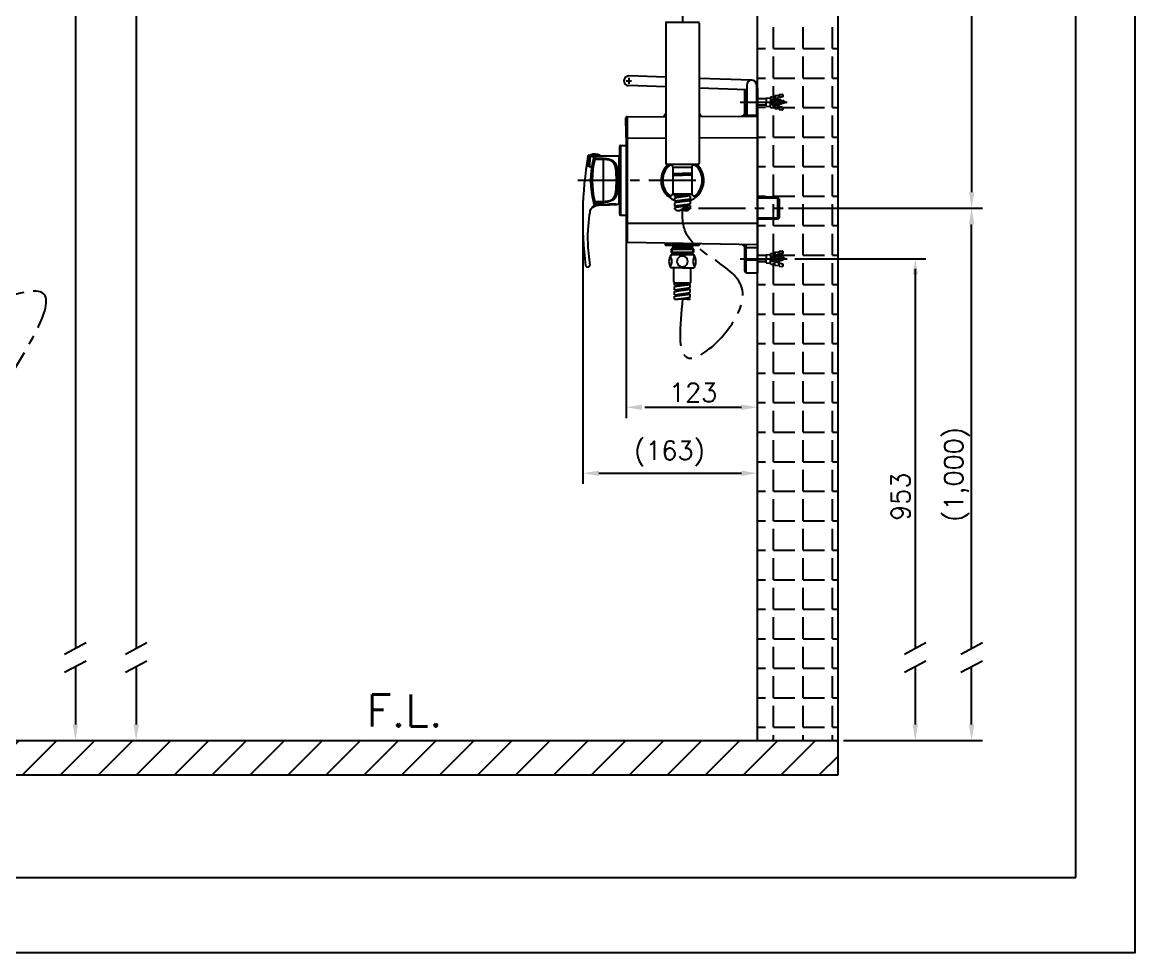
# Model space of a CAD drawing. Extents: x 39521 to 39941, y -9225 to -8631.
# Drawn here: x 39733.7 to 39941.1, y -9225.3 to -9051.8 of the extents above; entities that cross this region are included whole.
import ezdxf

# ---------------------------------------------------------------- set-up
doc = ezdxf.new("R2010")
doc.units = 0
doc.header["$LTSCALE"] = 7
doc.header["$MEASUREMENT"] = 0
doc.linetypes.add('CENTER', pattern=[2, 1.25, -0.25, 0.25, -0.25])
doc.layers.get('0').update_dxf_attribs({"color": 2, "linetype": 'CONTINUOUS'})
for name, color, linetype in [('00_COMPONENTS', 7, 'CONTINUOUS'), ('CL', 1, 'CENTER'), ('D', 2, 'CONTINUOUS'), ('DWG', 7, 'CONTINUOUS'), ('HT', 3, 'CONTINUOUS')]:
    doc.layers.add(name, color=color, linetype=linetype)
doc.styles.add('GHS', font='ROMANS.shx', dxfattribs={"bigfont": 'GHS.shx'})

msp = doc.modelspace()

# ---------------------------------------------------------------- hatches: boundary and pattern name
at = {"layer": 'HT', "ltscale": 0.5}
h = msp.add_hatch(dxfattribs=at)
h.set_pattern_fill('ANSI31', color=256, scale=40, style=0)
h.set_pattern_definition([(45, (39845.6147, -8443.895), (-3.535534, 3.535534), [])])
h.paths.add_polyline_path([(39885.78, -9192.12), (39885.78, -9185.72), (39670.78, -9185.72), (39670.78, -9192.12)])

# ---------------------------------------------------------------- linework, layer by layer
at = {"color": 4}
for p, q in [((39930.1, -9211.28), (39930.1, -8662.28)), ((39555.1, -9211.28), (39930.1, -9211.28))]:
    msp.add_line(p, q, dxfattribs=at)
at = {"color": 7, "linetype": 'Continuous'}
for p, q in [((39853.68, -9051.94), (39853.68, -9078.14)), ((39853.78, -9051.72), (39853.78, -9051.84)), ((39853.78, -9051.84), (39859.78, -9051.84)), ((39859.78, -9051.72), (39859.78, -9051.84)), ((39859.88, -9051.94), (39859.88, -9078.14)), ((39859.68, -9078.34), (39853.88, -9078.34)), ((39854.57, -9078.34), (39854.61, -9078.44)), ((39855, -9078.82), (39858.55, -9078.83)), ((39855, -9078.83), (39858.55, -9078.83)), ((39855, -9078.84), (39855, -9083.8)), ((39858.55, -9078.84), (39858.55, -9083.81)), ((39859, -9078.34), (39858.96, -9078.44)), ((39854.98, -9080.34), (39856.78, -9080.34)), ((39858.55, -9080.34), (39856.78, -9080.34))]:
    msp.add_line(p, q, dxfattribs=at)
for p, q in [((39870.78, -9077.62), (39870.78, -9091.42)), ((39876.58, -9086.52), (39912.69, -9086.52)), ((39910.69, -9168.54), (39910.69, -9089.52)), ((39910.69, -9182.72), (39910.69, -9171.94)), ((39887.28, -9185.72), (39912.69, -9185.72))]:
    msp.add_line(p, q)
at = {"color": 7, "linetype": 'Continuous', "lineweight": -3}
msp.add_line((39854.91, -9095.22), (39854.68, -9095.22), dxfattribs=at)
at = {"color": 7, "linetype": 'Continuous'}
for centre, radius, start, end in [((39853.78, -9051.94), 0.1, 90, 180), ((39859.78, -9051.94), 0.1, 0, 90), ((39856.78, -9081.32), 4, 131.8416, 248.229), ((39856.78, -9081.32), 3.7, 131.3237, 228.6763), ((39853.88, -9078.14), 0.2, 180, 270), ((39854.6, -9078.84), 0.4, 0, 131.3237), ((39856.78, -9081.32), 4, 287.7041, 48.1584), ((39858.95, -9078.84), 0.4, 48.8574, 180), ((39856.78, -9081.32), 3.7, 311.1426, 48.8574), ((39859.68, -9078.14), 0.2, 270, 0), ((39854.6, -9083.8), 0.4, 228.6763, 0), ((39858.95, -9083.81), 0.4, 180, 311.1426)]:
    msp.add_arc(centre, radius, start, end, dxfattribs=at)
for points in [[(39910.19, -9089.52), (39911.19, -9089.52), (39910.69, -9086.52)], [(39910.19, -9182.72), (39911.19, -9182.72), (39910.69, -9185.72)]]:
    msp.add_solid(points)
at = {"layer": '00_COMPONENTS', "color": 7, "linetype": 'Continuous'}
for p, q in [((39868.38, -9068.74), (39868.38, -9064.42)), ((39868.68, -9068.73), (39868.68, -9064.42)), ((39870.78, -9064.12), (39870.58, -9064.12)), ((39870.78, -9064.12), (39870.78, -9098.52)), ((39853.68, -9065.52), (39853.68, -9068.66)), ((39859.88, -9065.52), (39859.88, -9068.66)), ((39868.34, -9066.51), (39868.34, -9066.93)), ((39868.38, -9066.52), (39868.78, -9066.52)), ((39870.58, -9066.52), (39870.78, -9066.52)), ((39870.78, -9084.47), (39870.78, -9066.82)), ((39868.68, -9068.73), (39868.38, -9068.74)), ((39868.68, -9069.33), (39868.68, -9068.73)), ((39868.68, -9068.73), (39868.78, -9068.73)), ((39870.58, -9068.72), (39870.78, -9068.72)), ((39846.21, -9069.82), (39846.21, -9069.81)), ((39846.21, -9069.82), (39846.21, -9069.85)), ((39846.5, -9069.45), (39853.68, -9069.41)), ((39853.38, -9069.22), (39853.38, -9069.41)), ((39853.38, -9069.22), (39853.68, -9069.22)), ((39853.68, -9069.02), (39853.58, -9069.02)), ((39859.98, -9069.02), (39859.88, -9069.02)), ((39859.88, -9069.22), (39860.18, -9069.22)), ((39859.88, -9069.38), (39870.78, -9069.32)), ((39860.18, -9069.22), (39860.18, -9069.38)), ((39845.08, -9087.62), (39845.08, -9075.02)), ((39845.28, -9087.82), (39845.28, -9074.82)), ((39845.28, -9074.82), (39846.26, -9074.82)), ((39846.26, -9073.32), (39846.26, -9073.45)), ((39846.26, -9073.45), (39846.26, -9092.6)), ((39846.26, -9073.45), (39846.55, -9073.45)), ((39846.55, -9073.45), (39853.68, -9073.41)), ((39846.55, -9092.9), (39846.55, -9073.45)), ((39859.88, -9073.38), (39870.78, -9073.32)), ((39839.19, -9077.07), (39839.14, -9076.84)), ((39839.47, -9076.59), (39839.52, -9076.82)), ((39840.24, -9077.37), (39840.24, -9076.97)), ((39840.43, -9076.82), (39840.43, -9077.42)), ((39844.96, -9076.82), (39840.43, -9076.82)), ((39840.52, -9076.7), (39841.43, -9076.7)), ((39841.51, -9076.74), (39841.46, -9076.74)), ((39841.46, -9076.74), (39841.46, -9076.74)), ((39842.4, -9076.78), (39841.51, -9076.74)), ((39842.42, -9076.82), (39842.4, -9076.78)), ((39844.96, -9085.63), (39844.96, -9076.82)), ((39844.96, -9077.06), (39845.08, -9077.02)), ((39840.24, -9077.37), (39840.43, -9077.42)), ((39842.06, -9077.24), (39840.43, -9077.24)), ((39842.06, -9077.42), (39840.43, -9077.42)), ((39842.06, -9085.41), (39842.06, -9077.24)), ((39845.08, -9078.02), (39845.02, -9078.12)), ((39845.02, -9084.52), (39845.02, -9078.12)), ((39844.66, -9081.32), (39844.46, -9081.32)), ((39845.02, -9080.42), (39844.96, -9080.42)), ((39844.96, -9082.52), (39845.02, -9082.52)), ((39840.24, -9085.28), (39840.43, -9085.23)), ((39840.24, -9085.68), (39840.24, -9085.28)), ((39840.43, -9085.82), (39840.43, -9085.23)), ((39840.43, -9085.23), (39842.06, -9085.23)), ((39840.43, -9085.41), (39842.06, -9085.41)), ((39845.08, -9084.63), (39845.02, -9084.52)), ((39874.48, -9084.47), (39870.78, -9084.47)), ((39874.78, -9084.77), (39874.48, -9084.47)), ((39874.78, -9084.77), (39874.78, -9088.27)), ((39839.56, -9087.22), (39839.56, -9087.22)), ((39839.56, -9087.24), (39839.56, -9087.22)), ((39839.82, -9086.5), (39839.82, -9086.5)), ((39842.44, -9085.82), (39840.43, -9085.82)), ((39841.24, -9085.83), (39841.17, -9085.93)), ((39841.17, -9085.93), (39842.86, -9085.85)), ((39842.44, -9085.82), (39842.45, -9085.82)), ((39842.45, -9085.82), (39842.44, -9085.82)), ((39842.86, -9085.85), (39842.86, -9085.78)), ((39844.36, -9085.77), (39843.14, -9085.77)), ((39843.26, -9085.84), (39843.26, -9085.77)), ((39843.26, -9085.84), (39844.52, -9085.83)), ((39844.52, -9085.83), (39844.52, -9085.76)), ((39844.96, -9085.59), (39845.08, -9085.62)), ((39845.28, -9087.82), (39846.26, -9087.82)), ((39846.26, -9089.32), (39870.78, -9089.32)), ((39874.48, -9088.57), (39870.78, -9088.57)), ((39870.78, -9094.82), (39870.78, -9088.57)), ((39874.78, -9088.27), (39874.48, -9088.57)), ((39846.26, -9092.53), (39846.26, -9092.6)), ((39870.78, -9093.32), (39846.55, -9092.9)), ((39853.58, -9093.02), (39853.59, -9093.02)), ((39853.58, -9093.02), (39853.58, -9093.32)), ((39853.58, -9093.32), (39859.98, -9093.32)), ((39853.68, -9093.42), (39853.58, -9093.32)), ((39853.68, -9093.42), (39859.88, -9093.42)), ((39858.58, -9093.52), (39854.98, -9093.52)), ((39854.98, -9093.52), (39854.98, -9093.82)), ((39858.58, -9093.52), (39858.58, -9093.82)), ((39859.88, -9093.42), (39859.98, -9093.32)), ((39859.98, -9093.13), (39859.98, -9093.32)), ((39868.68, -9093.89), (39868.69, -9093.29)), ((39839.4, -9095.68), (39839.3, -9094.81)), ((39839.43, -9095.88), (39839.4, -9095.68)), ((39839.45, -9096.09), (39839.43, -9095.87)), ((39854.98, -9093.82), (39854.68, -9094.12)), ((39854.68, -9094.12), (39858.87, -9094.12)), ((39854.68, -9094.12), (39854.68, -9094.72)), ((39854.68, -9094.72), (39858.87, -9094.72)), ((39854.98, -9095.02), (39854.68, -9094.72)), ((39854.98, -9093.82), (39858.58, -9093.82)), ((39854.98, -9095.02), (39858.57, -9095.02)), ((39858.57, -9095.02), (39858.87, -9094.72)), ((39858.58, -9093.82), (39858.87, -9094.12)), ((39858.87, -9094.12), (39858.87, -9094.72)), ((39868.34, -9095.71), (39868.34, -9096.13)), ((39868.38, -9098.22), (39868.38, -9093.87)), ((39868.38, -9093.87), (39868.68, -9093.89)), ((39870.78, -9093.92), (39868.68, -9093.89)), ((39868.68, -9098.52), (39868.68, -9093.89)), ((39838.72, -9097.21), (39838.72, -9097.2)), ((39839.1, -9097.45), (39839.1, -9097.46)), ((39839.51, -9096.53), (39839.5, -9096.45)), ((39839.52, -9096.67), (39839.52, -9096.6)), ((39839.53, -9096.73), (39839.52, -9096.67)), ((39839.54, -9096.78), (39839.53, -9096.72)), ((39839.54, -9096.83), (39839.54, -9096.78)), ((39839.54, -9096.87), (39839.54, -9096.82)), ((39839.55, -9096.9), (39839.54, -9096.87)), ((39839.54, -9097.15), (39839.55, -9097.09)), ((39839.55, -9096.94), (39839.55, -9096.9)), ((39839.55, -9096.97), (39839.55, -9096.94)), ((39839.55, -9096.99), (39839.55, -9096.97)), ((39839.55, -9097.02), (39839.55, -9096.99)), ((39868.38, -9096.12), (39870.78, -9096.12)), ((39868.68, -9098.52), (39870.78, -9098.52))]:
    msp.add_line(p, q, dxfattribs=at)
for points in [[(39846.21, -9069.85), (39846.22, -9069.95), (39846.23, -9070.14), (39846.24, -9070.4), (39846.24, -9070.73), (39846.25, -9071.14), (39846.26, -9071.63), (39846.26, -9072.19), (39846.26, -9072.79)], [(39846.21, -9069.85), (39846.22, -9069.99), (39846.23, -9070.22), (39846.24, -9070.54), (39846.25, -9070.96), (39846.26, -9071.47), (39846.26, -9072.07), (39846.26, -9072.75), (39846.26, -9073.32)], [(39839.41, -9076.59), (39839.33, -9076.61), (39839.25, -9076.65), (39839.19, -9076.71), (39839.15, -9076.79), (39839.14, -9076.84)], [(39839.3, -9094.81), (39839.23, -9093.92), (39839.19, -9093.06), (39839.17, -9092.22), (39839.17, -9091.4), (39839.2, -9090.62), (39839.25, -9089.86), (39839.31, -9089.14), (39839.38, -9088.45), (39839.47, -9087.8), (39839.56, -9087.22)], [(39839.56, -9087.22), (39839.59, -9087.08), (39839.65, -9086.87), (39839.72, -9086.67), (39839.82, -9086.5)], [(39839.56, -9087.22), (39839.59, -9087.07), (39839.62, -9086.97)], [(39839.63, -9086.92), (39839.65, -9086.87), (39839.69, -9086.76)], [(39839.71, -9086.7), (39839.88, -9086.51), (39840.08, -9086.33), (39840.33, -9086.17), (39840.6, -9086.05), (39840.9, -9085.96), (39841.17, -9085.93)], [(39838.72, -9097.21), (39838.73, -9097.25), (39838.76, -9097.33), (39838.82, -9097.39), (39838.89, -9097.44), (39838.97, -9097.46), (39839.05, -9097.47), (39839.1, -9097.46)], [(39839.33, -9097.39), (39839.38, -9097.37), (39839.45, -9097.32), (39839.51, -9097.24), (39839.54, -9097.15)], [(39839.5, -9096.45), (39839.49, -9096.37), (39839.48, -9096.28), (39839.47, -9096.19), (39839.44, -9095.99)], [(39839.5, -9096.46), (39839.49, -9096.38), (39839.48, -9096.29), (39839.47, -9096.19), (39839.45, -9096.09)], [(39839.52, -9096.67), (39839.52, -9096.6), (39839.51, -9096.53)], [(39839.55, -9097.08), (39839.55, -9097.05), (39839.55, -9097.02)], [(39839.55, -9097.09), (39839.55, -9097.08), (39839.55, -9097.05)]]:
    msp.add_lwpolyline(points, dxfattribs=at)
for centre, radius, start, end in [((39868.68, -9064.42), 0.3, 177.3514, 180), ((39895.34, -9066.51), 27, 177.1736, 180), ((39867.78, -9068.74), 0.6, 270.2997, 360), ((39895.34, -9066.93), 27, 180, 182.8264), ((39846.5, -9069.75), 0.3, 90.3, 187.3615), ((39849.81, -9069.32), 3.63, 187.3615, 187.7835), ((39853.58, -9069.22), 0.2, 90, 180), ((39859.98, -9069.22), 0.2, 0, 90), ((39845.28, -9075.02), 0.2, 90, 180), ((39865.89, -9073.44), 19.34, 179.621, 180.0263), ((39908.46, -9088.47), 70.28, 170.4732, 187.1326), ((39841.52, -9062.37), 14.37, 261.7703, 269.7484), ((39844.94, -9003.67), 73.35, 265.7607, 266.3733), ((39840.46, -9078.22), 1.8, 57.3007, 116.9406), ((39856.26, -9081.32), 16.6, 164.7996, 195.2004), ((39840.43, -9077.02), 0.2, 90, 164.7996), ((39841.4, -9076.76), 0.06, 15.2185, 57.3007), ((39844.23, -9021.93), 57, 265.1269, 265.6109), ((39856.26, -9081.32), 16.5, 166.1389, 193.8609), ((39856.26, -9081.32), 16.3, 166.139, 193.8609), ((39840.43, -9085.62), 0.2, 195.2004, 270), ((39845.28, -9087.62), 0.2, 180, 270), ((39846.56, -9092.6), 0.3, 180.0115, 269.0002), ((39854.88, -9093.52), 0.1, 0, 90), ((39858.68, -9093.52), 0.1, 90, 180), ((39867.78, -9093.87), 0.6, 0, 89), ((39895.34, -9095.71), 27, 177.1736, 180), ((39832.62, -9074.66), 23.7, 285.8772, 286.452), ((39839.25, -9097.04), 0.298, 337.5657, 350.0278), ((39895.34, -9096.13), 27, 180, 182.8264), ((39868.68, -9098.22), 0.3, 180, 270)]:
    msp.add_arc(centre, radius, start, end, dxfattribs=at)
for points, knots in [([(39846.21, -9069.81), (39846.2, -9069.73), (39846.25, -9069.55), (39846.42, -9069.48), (39846.51, -9069.48)], [0, 0, 0, 0, 0.498751, 1, 1, 1, 1]), ([(39846.22, -9069.93), (39846.22, -9069.92), (39846.22, -9069.88), (39846.21, -9069.85), (39846.21, -9069.82)], [0, 0, 0, 0, 0.308627, 1, 1, 1, 1]), ([(39846.26, -9073.32), (39846.27, -9072.61), (39846.27, -9071.65), (39846.25, -9070.52), (39846.23, -9070.09), (39846.22, -9069.93)], [0, 0, 0, 0, 0.625939, 0.856454, 1, 1, 1, 1]), ([(39846.51, -9069.48), (39846.5, -9069.47), (39846.51, -9069.46), (39846.5, -9069.45), (39846.5, -9069.45)], [0, 0, 0, 0, 0.750292, 1, 1, 1, 1]), ([(39846.55, -9073.31), (39846.55, -9072.85), (39846.56, -9071.99), (39846.55, -9070.85), (39846.53, -9070.08), (39846.52, -9069.66), (39846.51, -9069.52), (39846.51, -9069.48)], [0, 0, 0, 0, 0.360234, 0.671097, 0.893634, 0.962521, 1, 1, 1, 1]), ([(39846.26, -9073.32), (39846.3, -9073.31), (39846.39, -9073.31), (39846.49, -9073.31), (39846.55, -9073.31)], [0, 0, 0, 0, 0.3578, 1, 1, 1, 1]), ([(39846.26, -9073.32), (39846.26, -9073.32), (39846.26, -9073.32), (39846.26, -9073.32), (39846.26, -9073.32)], [0, 0, 0, 0, 0.279321, 1, 1, 1, 1]), ([(39839.19, -9077.07), (39839.2, -9077.09), (39839.2, -9077.16), (39839.2, -9077.27), (39839.19, -9077.43), (39839.18, -9077.63), (39839.16, -9077.87), (39839.12, -9078.22), (39839.09, -9078.5), (39839.06, -9078.69)], [0, 0, 0, 0, 0.044004, 0.11695, 0.216581, 0.340549, 0.485617, 0.647164, 1, 1, 1, 1]), ([(39839.52, -9076.82), (39839.44, -9076.82), (39839.29, -9076.86), (39839.21, -9077), (39839.19, -9077.07)], [0, 0, 0, 0, 0.501712, 1, 1, 1, 1]), ([(39839.52, -9076.82), (39839.52, -9076.85), (39839.53, -9076.92), (39839.53, -9077.06), (39839.53, -9077.25), (39839.51, -9077.48), (39839.49, -9077.76), (39839.45, -9078.17), (39839.41, -9078.5), (39839.39, -9078.72)], [0, 0, 0, 0, 0.044003, 0.116925, 0.216944, 0.341218, 0.486139, 0.647445, 1, 1, 1, 1]), ([(39839.47, -9076.59), (39839.45, -9076.59), (39839.43, -9076.59), (39839.41, -9076.59), (39839.41, -9076.59)], [0, 0, 0, 0, 0.7479, 1, 1, 1, 1]), ([(39839.39, -9078.72), (39839.35, -9078.71), (39839.27, -9078.7), (39839.19, -9078.69), (39839.13, -9078.69), (39839.1, -9078.69), (39839.07, -9078.69), (39839.06, -9078.69), (39839.06, -9078.69)], [0, 0, 0, 0, 0.355704, 0.670461, 0.797138, 0.896502, 0.964851, 1, 1, 1, 1]), ([(39840.24, -9077.37), (39840.25, -9077.33), (39840.31, -9077.26), (39840.39, -9077.24), (39840.43, -9077.24)], [0, 0, 0, 0, 0.486121, 1, 1, 1, 1]), ([(39842.06, -9077.24), (39842.32, -9077.24), (39842.7, -9077.26), (39843.18, -9077.36), (39843.51, -9077.47), (39843.8, -9077.63), (39844.05, -9077.82), (39844.24, -9078.07), (39844.39, -9078.34), (39844.49, -9078.65), (39844.59, -9079.11), (39844.63, -9079.6), (39844.65, -9080.11), (39844.66, -9080.65), (39844.66, -9081.05), (39844.66, -9081.32)], [0, 0, 0, 0, 0.134454, 0.198228, 0.258399, 0.314953, 0.368839, 0.421884, 0.476003, 0.532576, 0.592224, 0.720431, 0.788278, 0.857865, 1, 1, 1, 1]), ([(39844.46, -9081.32), (39844.46, -9081.06), (39844.46, -9080.68), (39844.45, -9080.16), (39844.43, -9079.68), (39844.39, -9079.21), (39844.3, -9078.77), (39844.21, -9078.48), (39844.07, -9078.21), (39843.89, -9077.98), (39843.67, -9077.79), (39843.4, -9077.64), (39843.1, -9077.54), (39842.65, -9077.44), (39842.3, -9077.42), (39842.06, -9077.42)], [0, 0, 0, 0, 0.143929, 0.214394, 0.283093, 0.412874, 0.473184, 0.530268, 0.584664, 0.63766, 0.69112, 0.746881, 0.805967, 0.868449, 1, 1, 1, 1]), ([(39842.06, -9085.23), (39842.3, -9085.23), (39842.65, -9085.2), (39843.1, -9085.11), (39843.4, -9085), (39843.67, -9084.85), (39843.89, -9084.66), (39844.07, -9084.43), (39844.21, -9084.17), (39844.3, -9083.87), (39844.39, -9083.43), (39844.43, -9082.97), (39844.45, -9082.48), (39844.46, -9081.97), (39844.46, -9081.58), (39844.46, -9081.32)], [0, 0, 0, 0, 0.131551, 0.194033, 0.253119, 0.30888, 0.36234, 0.415336, 0.469732, 0.526816, 0.587126, 0.716907, 0.785606, 0.856071, 1, 1, 1, 1]), ([(39844.66, -9081.32), (39844.66, -9081.59), (39844.66, -9082), (39844.65, -9082.53), (39844.63, -9083.04), (39844.59, -9083.53), (39844.49, -9083.99), (39844.39, -9084.3), (39844.24, -9084.58), (39844.05, -9084.82), (39843.8, -9085.02), (39843.51, -9085.17), (39843.18, -9085.28), (39842.7, -9085.38), (39842.32, -9085.41), (39842.06, -9085.41)], [0, 0, 0, 0, 0.142135, 0.211722, 0.279569, 0.407776, 0.467424, 0.523997, 0.578116, 0.631161, 0.685048, 0.741601, 0.801772, 0.865546, 1, 1, 1, 1]), ([(39840.24, -9085.28), (39840.25, -9085.31), (39840.31, -9085.39), (39840.39, -9085.41), (39840.43, -9085.41)], [0, 0, 0, 0, 0.486198, 1, 1, 1, 1]), ([(39840.66, -9085.82), (39840.49, -9085.88), (39840.16, -9086.05), (39839.92, -9086.33), (39839.82, -9086.5)], [0, 0, 0, 0, 0.476143, 1, 1, 1, 1]), ([(39842.45, -9085.82), (39842.48, -9085.82), (39842.7, -9085.78), (39842.94, -9085.77), (39843.14, -9085.77)], [0, 0, 0, 0, 0.124944, 1, 1, 1, 1]), ([(39842.86, -9085.85), (39842.89, -9085.85), (39843.02, -9085.84), (39843.16, -9085.85), (39843.26, -9085.84)], [0, 0, 0, 0, 0.220855, 1, 1, 1, 1]), ([(39844.36, -9085.77), (39844.43, -9085.77), (39844.55, -9085.76), (39844.69, -9085.75), (39844.78, -9085.74), (39844.85, -9085.72), (39844.91, -9085.7), (39844.95, -9085.67), (39844.96, -9085.64), (39844.96, -9085.63)], [0, 0, 0, 0, 0.361501, 0.524534, 0.667542, 0.78612, 0.878305, 0.946254, 1, 1, 1, 1])]:
    msp.add_open_spline(points, degree=3, knots=knots, dxfattribs=at)
at = {"layer": 'CL'}
for p, q in [((39856.78, -8851.28), (39856.78, -9051.84)), ((39846.8, -9062.19), (39846.76, -9063.32)), ((39846.26, -9062.74), (39847.3, -9062.77)), ((39867.54, -9066.72), (39876.74, -9066.72)), ((39859.28, -9081.32), (39837.3, -9081.32)), ((39859.78, -9086.52), (39875.58, -9086.52)), ((39867.54, -9095.92), (39876.74, -9095.92))]:
    msp.add_line(p, q, dxfattribs=at)
for points in [[(39856.82, -9103.42), (39857.71, -9114.36), (39868.02, -9102.26), (39857.21, -9090.59), (39856.77, -9086.65)], [(39729.57, -9120.83), (39737.03, -9102.09), (39727.57, -9103.98), (39712.28, -9104.66), (39709.8, -9088.52)]]:
    msp.add_spline(points, degree=3, dxfattribs=at)
at = {"layer": 'D'}
for p, q in [((39743.61, -8844.16), (39743.61, -9168.54)), ((39910.69, -8869.52), (39910.69, -9083.52)), ((39754.95, -8872.45), (39754.95, -9168.54)), ((39875.58, -9067.96), (39875.58, -9067.92)), ((39874.67, -9084.66), (39870.78, -9084.66)), ((39874.48, -9084.47), (39874.48, -9088.57)), ((39838.21, -9086.6), (39838.21, -9137.91)), ((39876.58, -9086.52), (39902.18, -9086.52)), ((39876.58, -9086.52), (39912.69, -9086.52)), ((39874.67, -9088.38), (39870.78, -9088.38)), ((39846.26, -9092.12), (39846.26, -9125.61)), ((39854.83, -9093.97), (39854.83, -9094.89)), ((39858.72, -9093.97), (39858.72, -9094.89)), ((39875.58, -9097.16), (39875.58, -9097.12)), ((39877.74, -9095.92), (39902.18, -9095.92)), ((39900.18, -9097.82), (39900.18, -9168.54)), ((39849.78, -9123.61), (39867.78, -9123.61)), ((39841.21, -9135.91), (39867.78, -9135.91)), ((39741.61, -9169.6), (39745.61, -9167.47)), ((39752.95, -9169.6), (39756.95, -9167.47)), ((39898.18, -9169.6), (39902.18, -9167.47)), ((39908.69, -9169.6), (39912.69, -9167.47)), ((39741.61, -9173), (39745.61, -9170.87)), ((39743.61, -9171.94), (39743.61, -9182.72)), ((39752.95, -9173), (39756.95, -9170.87)), ((39754.95, -9171.94), (39754.95, -9182.72)), ((39898.18, -9173), (39902.18, -9170.87)), ((39900.18, -9171.94), (39900.18, -9182.72)), ((39908.69, -9173), (39912.69, -9170.87)), ((39886.78, -9185.72), (39902.18, -9185.72))]:
    msp.add_line(p, q, dxfattribs=at)
at = {"layer": 'D', "color": 0}
for p in [(39855, -9080.04), (39858.55, -9080.04)]:
    msp.add_line(p, (39856.78, -9080.04), dxfattribs=at)
at = {"layer": 'D', "color": 7}
msp.add_line((39858.9, -9095.22), (39854.65, -9095.22), dxfattribs=at)
at = {"layer": 'D'}
msp.add_lwpolyline([(39521.1, -8631.28), (39941.1, -8631.28), (39941.1, -9225.28), (39521.1, -9225.28)], close=True, dxfattribs=at)
msp.add_lwpolyline([(39855.32, -9103.46), (39855.97, -9103.46), (39855.97, -9103.42), (39857.67, -9103.42), (39857.67, -9103.46), (39858.22, -9103.46)], dxfattribs=at)
for centre, radius, start, end in [((39856.02, -9085.95), 0.985, 222.5796, 317.4204), ((39857.47, -9087.28), 0.985, 42.5796, 137.4204), ((39857.03, -9085.98), 0.701, 245.9317, 331.2508), ((39857.22, -9086.19), 0.647, 221.9618, 343.0714), ((39857.47, -9085.95), 0.985, 222.5796, 317.4204)]:
    msp.add_arc(centre, radius, start, end, dxfattribs=at)
for points in [[(39910.19, -9083.52), (39911.19, -9083.52), (39910.69, -9086.52)], [(39899.68, -9098.92), (39900.68, -9098.92), (39900.18, -9095.92)], [(39849.26, -9123.11), (39849.26, -9124.11), (39846.26, -9123.61)], [(39867.78, -9123.11), (39867.78, -9124.11), (39870.78, -9123.61)], [(39841.21, -9135.41), (39841.21, -9136.41), (39838.21, -9135.91)], [(39867.78, -9135.41), (39867.78, -9136.41), (39870.78, -9135.91)], [(39743.11, -9182.72), (39744.11, -9182.72), (39743.61, -9185.72)], [(39754.45, -9182.72), (39755.45, -9182.72), (39754.95, -9185.72)], [(39899.68, -9182.72), (39900.68, -9182.72), (39900.18, -9185.72)]]:
    msp.add_solid(points, dxfattribs=at)
at = {"layer": 'DWG'}
for p, q in [((39853.68, -9062.09), (39846.81, -9061.85)), ((39869.71, -9062.65), (39859.88, -9062.31)), ((39853.68, -9063.9), (39846.75, -9063.65)), ((39868.78, -9064.42), (39859.88, -9064.11)), ((39868.78, -9063.55), (39868.78, -9069.18)), ((39870.58, -9063.55), (39870.58, -9069.18)), ((39872.38, -9066.12), (39870.78, -9066.12)), ((39872.38, -9065.97), (39873.18, -9065.92)), ((39872.38, -9065.97), (39872.38, -9066.72)), ((39872.38, -9067.47), (39872.38, -9066.72)), ((39873.18, -9065.72), (39873.98, -9065.67)), ((39875.43, -9065.72), (39873.18, -9066.37)), ((39873.18, -9065.72), (39873.18, -9066.72)), ((39873.18, -9067.72), (39873.18, -9066.72)), ((39873.43, -9066.3), (39873.81, -9067.26)), ((39873.45, -9066.29), (39874.9, -9066.29)), ((39873.89, -9066.17), (39874.35, -9067.32)), ((39873.98, -9065.52), (39874.78, -9065.47)), ((39873.98, -9065.52), (39873.98, -9066.14)), ((39874.38, -9066.12), (39874.85, -9067.32)), ((39874.78, -9065.32), (39875.36, -9065.29)), ((39874.78, -9065.32), (39874.78, -9065.91)), ((39874.89, -9066.12), (39875.31, -9067.2)), ((39875.94, -9066.72), (39874.9, -9066.29)), ((39875.94, -9066.72), (39874.9, -9067.15)), ((39875.47, -9066.31), (39875.75, -9067.02)), ((39875.58, -9065.49), (39875.58, -9065.52)), ((39872.38, -9067.32), (39870.78, -9067.32)), ((39872.38, -9067.47), (39873.18, -9067.52)), ((39875.43, -9067.73), (39873.18, -9067.07)), ((39873.18, -9067.72), (39873.98, -9067.77)), ((39873.45, -9067.15), (39874.9, -9067.15)), ((39873.98, -9067.92), (39873.98, -9067.31)), ((39873.98, -9067.92), (39874.78, -9067.97)), ((39874.78, -9068.12), (39874.78, -9067.54)), ((39874.78, -9068.12), (39875.36, -9068.16)), ((39868.7, -9069.18), (39868.7, -9069.33)), ((39868.7, -9069.18), (39870.66, -9069.18)), ((39870.66, -9069.18), (39870.66, -9069.32)), ((39855, -9083.82), (39858.55, -9083.83)), ((39855.29, -9083.82), (39855.29, -9084.31)), ((39858.19, -9083.9), (39855.29, -9084.31)), ((39858.19, -9084.2), (39855.29, -9084.61)), ((39855.29, -9084.61), (39855.29, -9085.21)), ((39858.19, -9084.81), (39855.29, -9085.21)), ((39858.19, -9085.11), (39855.29, -9085.52)), ((39855.29, -9085.52), (39855.29, -9086.12)), ((39857.99, -9083.93), (39855.49, -9084.28)), ((39855.49, -9084.59), (39855.49, -9084.28)), ((39855.49, -9085.49), (39855.49, -9085.19)), ((39857.99, -9084.24), (39857.99, -9083.93)), ((39857.99, -9085.14), (39857.99, -9084.83)), ((39858.19, -9083.83), (39858.19, -9083.9)), ((39858.19, -9084.2), (39858.19, -9084.81)), ((39858.19, -9085.11), (39858.19, -9085.72)), ((39858.19, -9085.72), (39855.29, -9086.12)), ((39858.19, -9086.01), (39855.29, -9086.42)), ((39855.29, -9086.42), (39855.29, -9086.62)), ((39855.49, -9086.4), (39855.49, -9086.1)), ((39857.99, -9086.05), (39857.99, -9085.74)), ((39858.19, -9086.01), (39858.19, -9086.62)), ((39872.38, -9095.32), (39870.78, -9095.32)), ((39872.38, -9095.17), (39873.18, -9095.12)), ((39872.38, -9095.17), (39872.38, -9095.92)), ((39873.18, -9094.92), (39873.98, -9094.87)), ((39873.18, -9094.92), (39873.18, -9095.92)), ((39875.43, -9094.92), (39873.18, -9095.57)), ((39873.43, -9095.5), (39873.81, -9096.46)), ((39873.45, -9095.49), (39874.9, -9095.49)), ((39873.89, -9095.37), (39874.35, -9096.52)), ((39873.98, -9094.72), (39874.78, -9094.67)), ((39873.98, -9094.72), (39873.98, -9095.34)), ((39874.38, -9095.32), (39874.85, -9096.52)), ((39874.78, -9094.52), (39875.36, -9094.49)), ((39874.78, -9094.52), (39874.78, -9095.11)), ((39874.89, -9095.32), (39875.31, -9096.4)), ((39875.94, -9095.92), (39874.9, -9095.49)), ((39875.47, -9095.51), (39875.75, -9096.22)), ((39875.58, -9094.69), (39875.58, -9094.72)), ((39856.78, -9097.62), (39854.65, -9097.62)), ((39855.18, -9098.2), (39855.18, -9097.62)), ((39856.78, -9097.62), (39858.9, -9097.62)), ((39858.36, -9098.22), (39858.36, -9097.62)), ((39872.38, -9096.52), (39870.78, -9096.52)), ((39872.38, -9096.67), (39872.38, -9095.92)), ((39872.38, -9096.67), (39873.18, -9096.72)), ((39873.18, -9096.92), (39873.18, -9095.92)), ((39875.43, -9096.93), (39873.18, -9096.27)), ((39873.18, -9096.92), (39873.98, -9096.97)), ((39873.45, -9096.35), (39874.9, -9096.35)), ((39873.98, -9097.12), (39873.98, -9096.51)), ((39873.98, -9097.12), (39874.78, -9097.17)), ((39874.78, -9097.32), (39874.78, -9096.74)), ((39874.78, -9097.32), (39875.36, -9097.36)), ((39875.94, -9095.92), (39874.9, -9096.35)), ((39855.18, -9100.22), (39855.18, -9098.2)), ((39858.36, -9100.22), (39858.36, -9098.22)), ((39855.32, -9100.82), (39857.69, -9100.48)), ((39858.02, -9100.48), (39855.32, -9100.48)), ((39855.32, -9100.82), (39855.32, -9100.48)), ((39855.32, -9101.11), (39858.22, -9100.71)), ((39855.32, -9101.72), (39855.32, -9101.11)), ((39855.32, -9101.72), (39858.22, -9101.31)), ((39855.32, -9102.01), (39858.22, -9101.61)), ((39855.32, -9102.62), (39855.32, -9102.01)), ((39855.52, -9100.79), (39855.52, -9101.08)), ((39855.52, -9101.69), (39855.52, -9101.99)), ((39858.22, -9100.48), (39858.02, -9100.48)), ((39858.02, -9100.48), (39858.02, -9100.73)), ((39858.02, -9101.34), (39858.02, -9101.64)), ((39858.22, -9101.31), (39858.22, -9100.71)), ((39858.22, -9102.21), (39858.22, -9101.61)), ((39855.32, -9102.62), (39858.22, -9102.21)), ((39855.32, -9102.92), (39858.22, -9102.51)), ((39855.32, -9103.46), (39855.32, -9102.92)), ((39855.52, -9102.59), (39855.52, -9102.89)), ((39855.75, -9103.46), (39858.22, -9103.11)), ((39857.86, -9103.46), (39858.22, -9103.41)), ((39858.02, -9102.23), (39858.02, -9102.54)), ((39858.02, -9103.14), (39858.02, -9103.44)), ((39858.22, -9103.11), (39858.22, -9102.51)), ((39858.22, -9103.46), (39858.22, -9103.41))]:
    msp.add_line(p, q, dxfattribs=at)
for centre, radius, start, end in [((39846.78, -9062.75), 0.9, 88, 268), ((39869.68, -9063.55), 0.9, 0, 180), ((39875.38, -9065.49), 0.2, 0, 93.5763), ((39875.38, -9065.52), 0.2, 286.243, 0), ((39875.38, -9067.96), 0.2, 266.4237, 0), ((39875.38, -9067.92), 0.2, 0, 73.757), ((39858.55, -9083.43), 0.4, 269.893, 270), ((39856.25, -9096.42), 2, 143.1301, 180), ((39852.09, -9096.67), 2.73, 5.1319, 27.2302), ((39856.75, -9096.43), 1, 90, 271.3434), ((39856.78, -9096.43), 1, 269.7811, 91.3481), ((39861.46, -9096.67), 2.73, 152.7698, 174.8681), ((39857.3, -9096.42), 2, 0, 36.8699), ((39875.38, -9094.69), 0.2, 0, 93.5763), ((39875.38, -9094.72), 0.2, 286.243, 0), ((39856.25, -9096.42), 2, 180, 216.8699), ((39852.09, -9096.17), 2.73, 332.7698, 354.8681), ((39861.46, -9096.17), 2.73, 185.1319, 207.2302), ((39857.3, -9096.42), 2, 323.1301, 360), ((39875.38, -9097.16), 0.2, 266.4237, 0), ((39875.38, -9097.12), 0.2, 0, 73.757), ((39855.48, -9100.23), 0.3, 178.2676, 237.8), ((39858.06, -9100.23), 0.3, 302.2, 1.7324)]:
    msp.add_arc(centre, radius, start, end, dxfattribs=at)
at = {"layer": 'HT', "ltscale": 0.5}
for p, q in [((39870.78, -9081.01), (39870.78, -8663.41)), ((39885.78, -9087.41), (39885.78, -8663.41)), ((39870.78, -9185.72), (39870.78, -8835.72)), ((39885.78, -9192.12), (39885.78, -8835.72)), ((39873.76, -9056.75), (39873.76, -9052.75)), ((39879.26, -9056.75), (39879.26, -9052.75)), ((39884.76, -9056.75), (39884.76, -9052.75)), ((39870.78, -9056.75), (39872.26, -9056.75)), ((39873.76, -9056.75), (39877.76, -9056.75)), ((39873.76, -9062.25), (39873.76, -9058.25)), ((39879.26, -9056.75), (39883.26, -9056.75)), ((39879.26, -9062.25), (39879.26, -9058.25)), ((39884.76, -9056.75), (39885.78, -9056.75)), ((39884.76, -9062.25), (39884.76, -9058.25)), ((39870.78, -9062.25), (39872.26, -9062.25)), ((39873.76, -9062.25), (39877.76, -9062.25)), ((39879.26, -9062.25), (39883.26, -9062.25)), ((39884.76, -9062.25), (39885.78, -9062.25)), ((39873.76, -9067.75), (39873.76, -9063.75)), ((39879.26, -9067.75), (39879.26, -9063.75)), ((39884.76, -9067.75), (39884.76, -9063.75)), ((39870.78, -9067.65), (39872.26, -9067.65)), ((39873.76, -9067.75), (39877.76, -9067.75)), ((39879.26, -9067.75), (39883.26, -9067.75)), ((39884.76, -9067.75), (39885.78, -9067.75)), ((39873.76, -9073.25), (39873.76, -9069.25)), ((39879.26, -9073.25), (39879.26, -9069.25)), ((39884.76, -9073.25), (39884.76, -9069.25)), ((39870.78, -9073.25), (39872.26, -9073.25)), ((39873.76, -9073.25), (39877.76, -9073.25)), ((39873.76, -9078.75), (39873.76, -9074.75)), ((39879.26, -9073.25), (39883.26, -9073.25)), ((39879.26, -9078.75), (39879.26, -9074.75)), ((39884.76, -9073.25), (39885.78, -9073.25)), ((39884.76, -9078.75), (39884.76, -9074.75)), ((39870.78, -9078.75), (39872.26, -9078.75)), ((39873.76, -9078.75), (39877.76, -9078.75)), ((39879.26, -9078.75), (39883.26, -9078.75)), ((39884.76, -9078.75), (39885.78, -9078.75)), ((39873.76, -9084.25), (39873.76, -9080.25)), ((39879.26, -9084.25), (39879.26, -9080.25)), ((39884.76, -9084.25), (39884.76, -9080.25)), ((39870.78, -9084.25), (39872.26, -9084.25)), ((39873.76, -9084.25), (39877.76, -9084.25)), ((39879.26, -9084.25), (39883.26, -9084.25)), ((39884.76, -9084.25), (39885.78, -9084.25)), ((39873.76, -9089.75), (39873.76, -9085.75)), ((39879.26, -9089.75), (39879.26, -9085.75)), ((39884.76, -9089.75), (39884.76, -9085.75)), ((39870.78, -9089.75), (39872.26, -9089.75)), ((39873.76, -9089.75), (39877.76, -9089.75)), ((39873.76, -9095.25), (39873.76, -9091.25)), ((39879.26, -9089.75), (39883.26, -9089.75)), ((39879.26, -9095.25), (39879.26, -9091.25)), ((39884.76, -9089.75), (39885.78, -9089.75)), ((39884.76, -9095.25), (39884.76, -9091.25)), ((39873.76, -9095.25), (39877.76, -9095.25)), ((39879.26, -9095.25), (39883.26, -9095.25)), ((39884.76, -9095.25), (39885.78, -9095.25)), ((39870.78, -9096.35), (39872.26, -9096.35)), ((39873.76, -9100.75), (39873.76, -9096.75)), ((39879.26, -9100.75), (39879.26, -9096.75)), ((39884.76, -9100.75), (39884.76, -9096.75)), ((39870.78, -9100.75), (39872.26, -9100.75)), ((39873.76, -9100.75), (39877.76, -9100.75)), ((39879.26, -9100.75), (39883.26, -9100.75)), ((39884.76, -9100.75), (39885.78, -9100.75)), ((39873.76, -9106.25), (39873.76, -9102.25)), ((39879.26, -9106.25), (39879.26, -9102.25)), ((39884.76, -9106.25), (39884.76, -9102.25)), ((39870.78, -9106.25), (39872.26, -9106.25)), ((39873.76, -9106.25), (39877.76, -9106.25)), ((39879.26, -9106.25), (39883.26, -9106.25)), ((39884.76, -9106.25), (39885.78, -9106.25)), ((39873.76, -9111.75), (39873.76, -9107.75)), ((39879.26, -9111.75), (39879.26, -9107.75)), ((39884.76, -9111.75), (39884.76, -9107.75)), ((39870.78, -9111.75), (39872.26, -9111.75)), ((39873.76, -9111.75), (39877.76, -9111.75)), ((39879.26, -9111.75), (39883.26, -9111.75)), ((39884.76, -9111.75), (39885.78, -9111.75)), ((39873.76, -9117.25), (39873.76, -9113.25)), ((39879.26, -9117.25), (39879.26, -9113.25)), ((39884.76, -9117.25), (39884.76, -9113.25)), ((39870.78, -9117.25), (39872.26, -9117.25)), ((39873.76, -9117.25), (39877.76, -9117.25)), ((39879.26, -9117.25), (39883.26, -9117.25)), ((39884.76, -9117.25), (39885.78, -9117.25)), ((39873.76, -9122.75), (39873.76, -9118.75)), ((39879.26, -9122.75), (39879.26, -9118.75)), ((39884.76, -9122.75), (39884.76, -9118.75)), ((39870.78, -9122.75), (39872.26, -9122.75)), ((39873.76, -9122.75), (39877.76, -9122.75)), ((39879.26, -9122.75), (39883.26, -9122.75)), ((39884.76, -9122.75), (39885.78, -9122.75)), ((39873.76, -9128.25), (39873.76, -9124.25)), ((39879.26, -9128.25), (39879.26, -9124.25)), ((39884.76, -9128.25), (39884.76, -9124.25)), ((39870.78, -9128.25), (39872.26, -9128.25)), ((39873.76, -9128.25), (39877.76, -9128.25)), ((39879.26, -9128.25), (39883.26, -9128.25)), ((39884.76, -9128.25), (39885.78, -9128.25)), ((39873.76, -9133.75), (39873.76, -9129.75)), ((39879.26, -9133.75), (39879.26, -9129.75)), ((39884.76, -9133.75), (39884.76, -9129.75)), ((39870.78, -9133.75), (39872.26, -9133.75)), ((39873.76, -9133.75), (39877.76, -9133.75)), ((39873.76, -9139.25), (39873.76, -9135.25)), ((39879.26, -9133.75), (39883.26, -9133.75)), ((39879.26, -9139.25), (39879.26, -9135.25)), ((39884.76, -9133.75), (39885.78, -9133.75)), ((39884.76, -9139.25), (39884.76, -9135.25)), ((39870.78, -9139.25), (39872.26, -9139.25)), ((39873.76, -9139.25), (39877.76, -9139.25)), ((39879.26, -9139.25), (39883.26, -9139.25)), ((39884.76, -9139.25), (39885.78, -9139.25)), ((39873.76, -9144.75), (39873.76, -9140.75)), ((39879.26, -9144.75), (39879.26, -9140.75)), ((39884.76, -9144.75), (39884.76, -9140.75)), ((39870.78, -9144.75), (39872.26, -9144.75)), ((39873.76, -9144.75), (39877.76, -9144.75)), ((39879.26, -9144.75), (39883.26, -9144.75)), ((39884.76, -9144.75), (39885.78, -9144.75)), ((39873.76, -9150.25), (39873.76, -9146.25)), ((39879.26, -9150.25), (39879.26, -9146.25)), ((39884.76, -9150.25), (39884.76, -9146.25)), ((39870.78, -9150.25), (39872.26, -9150.25)), ((39873.76, -9150.25), (39877.76, -9150.25)), ((39873.76, -9155.75), (39873.76, -9151.75)), ((39879.26, -9150.25), (39883.26, -9150.25)), ((39879.26, -9155.75), (39879.26, -9151.75)), ((39884.76, -9150.25), (39885.78, -9150.25)), ((39884.76, -9155.75), (39884.76, -9151.75)), ((39870.78, -9155.75), (39872.26, -9155.75)), ((39873.76, -9155.75), (39877.76, -9155.75)), ((39879.26, -9155.75), (39883.26, -9155.75)), ((39884.76, -9155.75), (39885.78, -9155.75)), ((39873.76, -9161.25), (39873.76, -9157.25)), ((39879.26, -9161.25), (39879.26, -9157.25)), ((39884.76, -9161.25), (39884.76, -9157.25)), ((39870.78, -9161.25), (39872.26, -9161.25)), ((39873.76, -9161.25), (39877.76, -9161.25)), ((39879.26, -9161.25), (39883.26, -9161.25)), ((39884.76, -9161.25), (39885.78, -9161.25)), ((39873.76, -9166.75), (39873.76, -9162.75)), ((39879.26, -9166.75), (39879.26, -9162.75)), ((39884.76, -9166.75), (39884.76, -9162.75)), ((39870.78, -9166.75), (39872.26, -9166.75)), ((39873.76, -9166.75), (39877.76, -9166.75)), ((39873.76, -9172.25), (39873.76, -9168.25)), ((39879.26, -9166.75), (39883.26, -9166.75)), ((39879.26, -9172.25), (39879.26, -9168.25)), ((39884.76, -9166.75), (39885.78, -9166.75)), ((39884.76, -9172.25), (39884.76, -9168.25)), ((39870.78, -9172.25), (39872.26, -9172.25)), ((39873.76, -9172.25), (39877.76, -9172.25)), ((39879.26, -9172.25), (39883.26, -9172.25)), ((39884.76, -9172.25), (39885.78, -9172.25)), ((39873.76, -9177.75), (39873.76, -9173.75)), ((39879.26, -9177.75), (39879.26, -9173.75)), ((39884.76, -9177.75), (39884.76, -9173.75)), ((39870.78, -9177.75), (39872.26, -9177.75)), ((39873.76, -9177.75), (39877.76, -9177.75)), ((39879.26, -9177.75), (39883.26, -9177.75)), ((39884.76, -9177.75), (39885.78, -9177.75)), ((39873.76, -9183.25), (39873.76, -9179.25)), ((39879.26, -9183.25), (39879.26, -9179.25)), ((39884.76, -9183.25), (39884.76, -9179.25)), ((39870.78, -9183.25), (39872.26, -9183.25)), ((39873.76, -9183.25), (39877.76, -9183.25)), ((39873.76, -9185.72), (39873.76, -9184.75)), ((39879.26, -9183.25), (39883.26, -9183.25)), ((39879.26, -9185.72), (39879.26, -9184.75)), ((39884.76, -9183.25), (39885.78, -9183.25)), ((39884.76, -9185.72), (39884.76, -9184.75)), ((39670.78, -9185.72), (39885.78, -9185.72)), ((39670.78, -9192.12), (39885.78, -9192.12))]:
    msp.add_line(p, q, dxfattribs=at)

# ---------------------------------------------------------------- texts
at = {"insert": (39907.94, -9136.12), "char_height": 3.5, "attachment_point": 5, "rotation": 90, "style": 'GHS'}
msp.add_mtext('(1,000)', dxfattribs=at)
at = {"layer": 'D', "ltscale": 0.5, "style": 'GHS'}
msp.add_text('F.L.', height=6, dxfattribs=at).set_placement((39797.94, -9183.12))
at = {"layer": 'D', "char_height": 3.5, "attachment_point": 5, "style": 'GHS'}
for s, insert in [('\\A1;123', (39858.78, -9120.86)), ('\\A1;(163)', (39854.35, -9132.24))]:
    msp.add_mtext(s, dxfattribs=dict(at, insert=insert))
at = {"layer": 'D', "insert": (39897.43, -9140.27), "char_height": 3.5, "attachment_point": 5, "rotation": 90, "style": 'GHS'}
msp.add_mtext('\\A1;953', dxfattribs=at)

doc.saveas('drawing.dxf')
